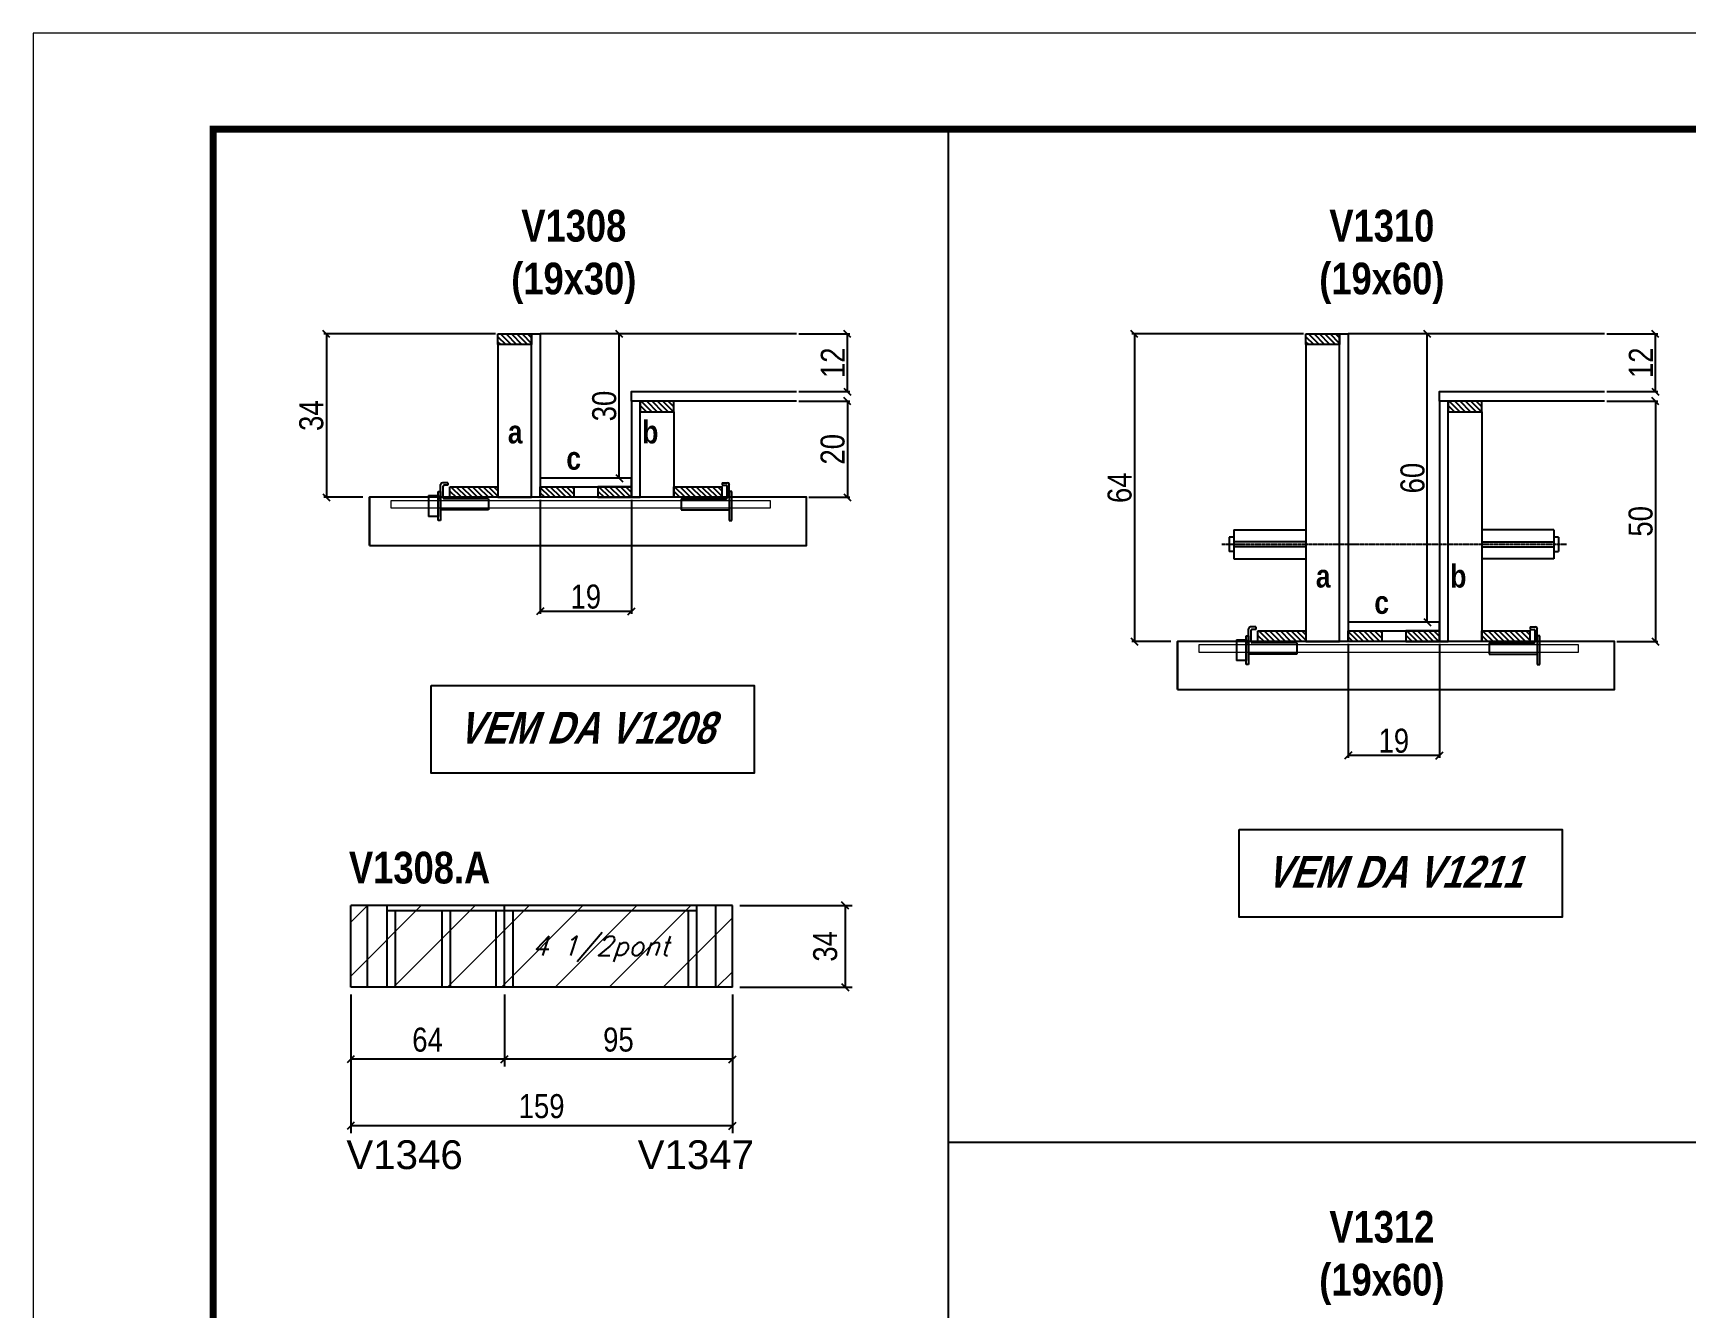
# Model space of a CAD drawing. Extents: x 3309 to 10384, y -2522 to 14608.
# Drawn here: x 8078 to 8766, y 10631 to 11162 of the extents above; entities that cross this region are included whole.
import ezdxf

# ---------------------------------------------------------------- set-up
doc = ezdxf.new("R2010")
doc.units = 0
doc.linetypes.add('DASHED', pattern=[0.75, 0.5, -0.25])
doc.linetypes.add('HIDDEN', pattern=[0.375, 0.25, -0.125])
for name, color, linetype in [('5', 5, 'Continuous'), ('barrote', 251, 'Continuous'), ('COTA', 241, 'Continuous'), ('detalhes', 4, 'Continuous'), ('NOMENCLATURA', 7, 'Continuous'), ('Painéis', 200, 'Continuous'), ('presilha', 1, 'Continuous'), ('SARR_2.2x10', 60, 'Continuous'), ('SARR_2.2x7', 40, 'Continuous'), ('SARR_3.5x7', 81, 'Continuous'), ('TENSOR', 3, 'Continuous'), ('texto', 7, 'Continuous')]:
    doc.layers.add(name, color=color, linetype=linetype)
for name, color, linetype, lineweight in [('CONCRETO', 251, 'Continuous', 25), ('Folhas', 255, 'Continuous', 9), ('Hachura', 251, 'Continuous', 9), ('SARRAFO DE PRESSAO', 251, 'DASHED', 9), ('SCO-___-LAJ', 2, 'Continuous', 0)]:
    doc.layers.add(name, color=color, linetype=linetype, lineweight=lineweight)
doc.styles.add('COTA TECNICA', font='techl___.ttf', dxfattribs={"height": 10})
doc.styles.add('COTA TECNICA 2X', font='techl___.ttf', dxfattribs={"height": 10})
doc.styles.add('Romans', font='romans.shx')
doc.styles.get("Standard").update_dxf_attribs({"font": 'arial.ttf'})
doc.styles.add('TECNICA', font='techb___.ttf', dxfattribs={"height": 10})
doc.dimstyles.new('PAINEL', dxfattribs={"dimtxt": 10, "dimasz": 3, "dimexe": 3, "dimexo": 3, "dimgap": 3, "dimtad": 1, "dimdec": 1, "dimzin": 12, "dimdsep": 46, "dimtxsty": 'COTA TECNICA', "dimblk1": 'OBLIQUE', "dimblk2": 'OBLIQUE', "dimsah": 1, "dimcen": 0.9, "dimclrd": 4, "dimclre": 4, "dimclrt": 240, "dimadec": 1, "dimazin": 3, "dimtfac": 1, "dimtdec": 1, "dimtmove": 0, "dimatfit": 3, "dimfxl": 1, "dimtolj": 1, "dimtzin": 12, "dimarcsym": 0})
doc.dimstyles.new('SECAO', dxfattribs={"dimscale": 0.333333, "dimtxt": 5, "dimasz": 9, "dimexe": 3, "dimexo": 3, "dimgap": 3, "dimtad": 1, "dimdec": 1, "dimlfac": 0.5, "dimzin": 12, "dimdsep": 46, "dimtxsty": 'COTA TECNICA 2X', "dimblk1": 'OBLIQUE', "dimblk2": 'OBLIQUE', "dimsah": 1, "dimcen": 0.9, "dimclrd": 4, "dimclre": 4, "dimclrt": 240, "dimadec": 1, "dimazin": 3, "dimtfac": 1, "dimtdec": 1, "dimtmove": 0, "dimatfit": 3, "dimfxl": 1, "dimtolj": 1, "dimtzin": 12, "dimarcsym": 0})
pattern_1 = [(135, (41524.6072, -112543.3136), (-1.122532015, -1.122532015), [])]
pattern_2 = [(135, (41861.1088, -112603.3136), (-1.122532015, -1.122532015), [])]

# ---------------------------------------------------------------- blocks, each defined once
blk = doc.blocks.new('9999999999')
at = {"layer": 'Folhas'}
blk.add_lwpolyline([(98138.98, 34190.21), (99623.98, 34190.21), (99623.98, 35240.21), (98138.98, 35240.21)], close=True, dxfattribs=at)
at = {"layer": 'Folhas', "color": 30, "const_width": 3}
blk.add_lwpolyline([(98213.98, 34230.21), (99583.98, 34230.21), (99583.98, 35200.21), (98213.98, 35200.21)], close=True, dxfattribs=at)
blk = doc.blocks.new('_Oblique')
at = {"color": 0, "linetype": 'ByBlock', "lineweight": -2}
blk.add_line((-0.5, -0.5), (0.5, 0.5), dxfattribs=at)
blk = doc.blocks.new('*D426')
at = {"layer": 'COTA', "color": 4, "lineweight": -2, "transparency": 16777216}
for p, q in [((8289.07, 10967.86), (8289.07, 10920.38)), ((8327.07, 10967.86), (8327.07, 10920.38)), ((8327.07, 10921.38), (8289.07, 10921.38))]:
    blk.add_line(p, q, dxfattribs=at)
at = {"layer": 'Defpoints', "color": 0, "transparency": 16777216}
for p in [(8289.07, 10968.86), (8327.07, 10968.86), (8289.07, 10921.38)]:
    blk.add_point(p, dxfattribs=at)
at = {"layer": 'COTA', "color": 4, "lineweight": -2, "transparency": 16777216, "xscale": 3, "yscale": 3, "zscale": 3, "rotation": 180}
blk.add_blockref('_Oblique', (8289.07, 10921.38), dxfattribs=at)
at = {"layer": 'COTA', "color": 4, "lineweight": -2, "transparency": 16777216, "xscale": 3, "yscale": 3, "zscale": 3}
blk.add_blockref('_Oblique', (8327.07, 10921.38), dxfattribs=at)
at = {"layer": 'COTA', "color": 240, "transparency": 16777216, "insert": (8308.07, 10927.47), "char_height": 10, "attachment_point": 5, "style": 'COTA TECNICA 2X'}
blk.add_mtext('\\A1;19', dxfattribs=at)
blk = doc.blocks.new('PRESILHA METÁLICA 1')
at = {"layer": 'presilha'}
for p, q in [((12, 21), (8.6, 21)), ((12, 21), (12, 19.5)), ((0, 13), (6, 13)), ((0, 13), (0, 0)), ((6, 15.5), (7.5, 15.5)), ((6, -2.5), (6, 15.5)), ((6, 13), (6, 0)), ((7.5, 10.6), (7.5, 19.9)), ((7.5, 15.5), (7.5, -2.5)), ((9, 11.6), (9, 18.9)), ((12, 19.5), (9.6, 19.5)), ((37.5, 11), (9.6, 11)), ((37.5, 11), (37.5, 4.1)), ((6, 0), (0, 0)), ((37.5, 4.1), (7.5, 4.1)), ((7.5, -2.5), (6, -2.5))]:
    blk.add_line(p, q, dxfattribs=at)
for centre, radius, start, end in [((8.6, 19.9), 1.14, 90, 180), ((9.6, 18.9), 0.57, 90, 180), ((9.6, 11.6), 0.57, 180, 270)]:
    blk.add_arc(centre, radius, start, end, dxfattribs=at)
blk = doc.blocks.new('PRESILHA METÁLICA 2')
at = {"layer": 'presilha'}
for p, q in [((-5.2, 23.5), (-5.2, 22)), ((-5.2, 23.5), (-1.9, 23.5)), ((-5.2, 22), (-2.8, 22)), ((-2.2, 14.1), (-2.2, 21.4)), ((-0.8, 14.6), (-0.8, 22.4)), ((-30.8, 13.5), (-30.8, 6.6)), ((-30.8, 13.5), (-2.8, 13.5)), ((0.8, 18), (-0.8, 18)), ((-0.8, 18), (-0.8, 0)), ((0.8, 0), (0.8, 18)), ((-30.8, 6.6), (-0.8, 6.6)), ((-0.8, 0), (0.8, 0))]:
    blk.add_line(p, q, dxfattribs=at)
for centre, radius, start, end in [((-2.8, 21.4), 0.57, 0, 90), ((-1.9, 22.4), 1.14, 0, 90), ((-2.8, 14.1), 0.57, 270, 0)]:
    blk.add_arc(centre, radius, start, end, dxfattribs=at)
blk = doc.blocks.new('*D427')
at = {"layer": 'COTA', "color": 4, "lineweight": -2, "transparency": 16777216}
for p, q in [((8270.47, 11036.86), (8199.02, 11036.86)), ((8200.02, 11036.86), (8200.02, 10968.86)), ((8215.26, 10968.86), (8199.02, 10968.86))]:
    blk.add_line(p, q, dxfattribs=at)
at = {"layer": 'Defpoints', "color": 0, "transparency": 16777216}
for p in [(8271.47, 11036.86), (8200.02, 10968.86), (8216.26, 10968.86)]:
    blk.add_point(p, dxfattribs=at)
at = {"layer": 'COTA', "color": 4, "lineweight": -2, "transparency": 16777216, "xscale": 3, "yscale": 3, "zscale": 3}
for p, rotation in [((8200.02, 11036.86), 90), ((8200.02, 10968.86), 270)]:
    blk.add_blockref('_Oblique', p, dxfattribs=dict(at, rotation=rotation))
at = {"layer": 'COTA', "color": 240, "transparency": 16777216, "insert": (8193.8, 11002.86), "char_height": 10, "attachment_point": 5, "rotation": 90, "style": 'COTA TECNICA 2X'}
blk.add_mtext('\\A1;34', dxfattribs=at)
blk = doc.blocks.new('*D428')
at = {"layer": 'COTA', "color": 4, "lineweight": -2, "transparency": 16777216}
for p, q in [((8396.77, 11008.86), (8417.99, 11008.86)), ((8416.99, 11008.86), (8416.99, 10968.86)), ((8400.88, 10968.86), (8417.99, 10968.86))]:
    blk.add_line(p, q, dxfattribs=at)
at = {"layer": 'Defpoints', "color": 0, "transparency": 16777216}
for p in [(8395.77, 11008.86), (8399.88, 10968.86), (8416.99, 10968.86)]:
    blk.add_point(p, dxfattribs=at)
at = {"layer": 'COTA', "color": 4, "lineweight": -2, "transparency": 16777216, "xscale": 3, "yscale": 3, "zscale": 3}
for p, rotation in [((8416.99, 11008.86), 90), ((8416.99, 10968.86), 270)]:
    blk.add_blockref('_Oblique', p, dxfattribs=dict(at, rotation=rotation))
at = {"layer": 'COTA', "color": 240, "transparency": 16777216, "insert": (8410.88, 10988.86), "char_height": 10, "attachment_point": 5, "rotation": 90, "style": 'COTA TECNICA 2X'}
blk.add_mtext('\\A1;20', dxfattribs=at)
blk = doc.blocks.new('*D429')
at = {"layer": 'COTA', "color": 4, "lineweight": -2, "transparency": 16777216}
for p, q in [((8326.07, 11036.86), (8321, 11036.86)), ((8322, 10976.86), (8322, 11036.86)), ((8326.07, 10976.86), (8321, 10976.86))]:
    blk.add_line(p, q, dxfattribs=at)
at = {"layer": 'Defpoints', "color": 0, "transparency": 16777216}
for p in [(8322, 11036.86), (8327.07, 11036.86), (8327.07, 10976.86)]:
    blk.add_point(p, dxfattribs=at)
at = {"layer": 'COTA', "color": 4, "lineweight": -2, "transparency": 16777216, "xscale": 3, "yscale": 3, "zscale": 3}
for p, rotation in [((8322, 11036.86), 90), ((8322, 10976.86), 270)]:
    blk.add_blockref('_Oblique', p, dxfattribs=dict(at, rotation=rotation))
at = {"layer": 'COTA', "color": 240, "transparency": 16777216, "insert": (8315.78, 11006.86), "char_height": 10, "attachment_point": 5, "rotation": 90, "style": 'COTA TECNICA 2X'}
blk.add_mtext('\\A1;30', dxfattribs=at)
blk = doc.blocks.new('*D430')
at = {"layer": 'COTA', "color": 4, "lineweight": -2, "transparency": 16777216}
for p, q in [((8396.77, 11036.86), (8417.99, 11036.86)), ((8416.99, 11012.86), (8416.99, 11036.86)), ((8396.77, 11012.86), (8417.99, 11012.86))]:
    blk.add_line(p, q, dxfattribs=at)
at = {"layer": 'Defpoints', "color": 0, "transparency": 16777216}
for p in [(8395.77, 11036.86), (8416.99, 11036.86), (8395.77, 11012.86)]:
    blk.add_point(p, dxfattribs=at)
at = {"layer": 'COTA', "color": 4, "lineweight": -2, "transparency": 16777216, "xscale": 3, "yscale": 3, "zscale": 3}
for p, rotation in [((8416.99, 11036.86), 90), ((8416.99, 11012.86), 270)]:
    blk.add_blockref('_Oblique', p, dxfattribs=dict(at, rotation=rotation))
at = {"layer": 'COTA', "color": 240, "transparency": 16777216, "insert": (8410.93, 11024.86), "char_height": 10, "attachment_point": 5, "rotation": 90, "style": 'COTA TECNICA 2X'}
blk.add_mtext('\\A1;12', dxfattribs=at)
blk = doc.blocks.new('*D431')
at = {"layer": 'COTA', "color": 4, "linetype": 'ByBlock', "lineweight": -2, "transparency": 16777216}
for p, q in [((8274.15, 10761.91), (8274.15, 10731.9)), ((8369.15, 10761.91), (8369.15, 10731.9)), ((8369.15, 10734.9), (8274.15, 10734.9))]:
    blk.add_line(p, q, dxfattribs=at)
at = {"layer": 'Defpoints', "color": 0, "linetype": 'ByBlock', "transparency": 16777216}
for p in [(8274.15, 10764.91), (8369.15, 10764.91), (8274.15, 10734.9)]:
    blk.add_point(p, dxfattribs=at)
at = {"layer": 'COTA', "color": 4, "linetype": 'ByBlock', "lineweight": -2, "transparency": 16777216, "xscale": 3, "yscale": 3, "zscale": 3, "rotation": 180}
blk.add_blockref('_Oblique', (8274.15, 10734.9), dxfattribs=at)
at = {"layer": 'COTA', "color": 4, "linetype": 'ByBlock', "lineweight": -2, "transparency": 16777216, "xscale": 3, "yscale": 3, "zscale": 3}
blk.add_blockref('_Oblique', (8369.15, 10734.9), dxfattribs=at)
at = {"layer": 'COTA', "color": 240, "linetype": 'ByBlock', "transparency": 16777216, "insert": (8321.65, 10743.04), "char_height": 10, "attachment_point": 5, "style": 'COTA TECNICA'}
blk.add_mtext('\\A1;95', dxfattribs=at)
blk = doc.blocks.new('*D432')
at = {"layer": 'COTA', "color": 4, "linetype": 'ByBlock', "lineweight": -2, "transparency": 16777216}
for p, q in [((8210.15, 10761.91), (8210.15, 10731.9)), ((8274.15, 10761.91), (8274.15, 10731.9)), ((8274.15, 10734.9), (8210.15, 10734.9))]:
    blk.add_line(p, q, dxfattribs=at)
at = {"layer": 'Defpoints', "color": 0, "linetype": 'ByBlock', "transparency": 16777216}
for p in [(8210.15, 10764.91), (8274.15, 10764.91), (8210.15, 10734.9)]:
    blk.add_point(p, dxfattribs=at)
at = {"layer": 'COTA', "color": 4, "linetype": 'ByBlock', "lineweight": -2, "transparency": 16777216, "xscale": 3, "yscale": 3, "zscale": 3, "rotation": 180}
blk.add_blockref('_Oblique', (8210.15, 10734.9), dxfattribs=at)
at = {"layer": 'COTA', "color": 4, "linetype": 'ByBlock', "lineweight": -2, "transparency": 16777216, "xscale": 3, "yscale": 3, "zscale": 3}
blk.add_blockref('_Oblique', (8274.15, 10734.9), dxfattribs=at)
at = {"layer": 'COTA', "color": 240, "linetype": 'ByBlock', "transparency": 16777216, "insert": (8242.15, 10743), "char_height": 10, "attachment_point": 5, "style": 'COTA TECNICA'}
blk.add_mtext('\\A1;64', dxfattribs=at)
blk = doc.blocks.new('*D452')
at = {"layer": 'COTA', "color": 4, "linetype": 'ByBlock', "lineweight": -2, "transparency": 16777216}
for p, q in [((8210.15, 10761.91), (8210.15, 10704.19)), ((8369.15, 10761.91), (8369.15, 10704.19)), ((8369.15, 10707.19), (8210.15, 10707.19))]:
    blk.add_line(p, q, dxfattribs=at)
at = {"layer": 'Defpoints', "color": 0, "linetype": 'ByBlock', "transparency": 16777216}
for p in [(8210.15, 10764.91), (8369.15, 10764.91), (8210.15, 10707.19)]:
    blk.add_point(p, dxfattribs=at)
at = {"layer": 'COTA', "color": 4, "linetype": 'ByBlock', "lineweight": -2, "transparency": 16777216, "xscale": 3, "yscale": 3, "zscale": 3, "rotation": 180}
blk.add_blockref('_Oblique', (8210.15, 10707.19), dxfattribs=at)
at = {"layer": 'COTA', "color": 4, "linetype": 'ByBlock', "lineweight": -2, "transparency": 16777216, "xscale": 3, "yscale": 3, "zscale": 3}
blk.add_blockref('_Oblique', (8369.15, 10707.19), dxfattribs=at)
at = {"layer": 'COTA', "color": 240, "linetype": 'ByBlock', "transparency": 16777216, "insert": (8289.65, 10715.33), "char_height": 10, "attachment_point": 5, "style": 'COTA TECNICA'}
blk.add_mtext('\\A1;159', dxfattribs=at)
blk = doc.blocks.new('*D453')
at = {"layer": 'COTA', "color": 4, "lineweight": -2, "transparency": 16777216}
for p, q in [((8372.15, 10798.91), (8419.03, 10798.91)), ((8416.03, 10798.91), (8416.03, 10764.91)), ((8372.15, 10764.91), (8419.03, 10764.91))]:
    blk.add_line(p, q, dxfattribs=at)
at = {"layer": 'Defpoints', "color": 0, "transparency": 16777216}
for p in [(8369.15, 10798.91), (8369.15, 10764.91), (8416.03, 10764.91)]:
    blk.add_point(p, dxfattribs=at)
at = {"layer": 'COTA', "color": 4, "lineweight": -2, "transparency": 16777216, "xscale": 3, "yscale": 3, "zscale": 3}
for p, rotation in [((8416.03, 10798.91), 90), ((8416.03, 10764.91), 270)]:
    blk.add_blockref('_Oblique', p, dxfattribs=dict(at, rotation=rotation))
at = {"layer": 'COTA', "color": 240, "transparency": 16777216, "insert": (8407.81, 10781.91), "char_height": 10, "attachment_point": 5, "rotation": 90, "style": 'COTA TECNICA'}
blk.add_mtext('\\A1;34', dxfattribs=at)
blk = doc.blocks.new('*D435')
at = {"layer": 'COTA', "color": 4, "lineweight": -2, "transparency": 16777216}
for p, q in [((8625.57, 10907.86), (8625.57, 10860.38)), ((8663.57, 10907.86), (8663.57, 10860.38)), ((8663.57, 10861.38), (8625.57, 10861.38))]:
    blk.add_line(p, q, dxfattribs=at)
at = {"layer": 'Defpoints', "color": 0, "transparency": 16777216}
for p in [(8625.57, 10908.86), (8663.57, 10908.86), (8625.57, 10861.38)]:
    blk.add_point(p, dxfattribs=at)
at = {"layer": 'COTA', "color": 4, "lineweight": -2, "transparency": 16777216, "xscale": 3, "yscale": 3, "zscale": 3, "rotation": 180}
blk.add_blockref('_Oblique', (8625.57, 10861.38), dxfattribs=at)
at = {"layer": 'COTA', "color": 4, "lineweight": -2, "transparency": 16777216, "xscale": 3, "yscale": 3, "zscale": 3}
blk.add_blockref('_Oblique', (8663.57, 10861.38), dxfattribs=at)
at = {"layer": 'COTA', "color": 240, "transparency": 16777216, "insert": (8644.57, 10867.47), "char_height": 10, "attachment_point": 5, "style": 'COTA TECNICA 2X'}
blk.add_mtext('\\A1;19', dxfattribs=at)
blk = doc.blocks.new('*D436')
at = {"layer": 'COTA', "color": 4, "lineweight": -2, "transparency": 16777216}
for p, q in [((8606.97, 11036.86), (8535.52, 11036.86)), ((8536.52, 11036.86), (8536.52, 10908.86)), ((8551.76, 10908.86), (8535.52, 10908.86))]:
    blk.add_line(p, q, dxfattribs=at)
at = {"layer": 'Defpoints', "color": 0, "transparency": 16777216}
for p in [(8607.97, 11036.86), (8536.52, 10908.86), (8552.76, 10908.86)]:
    blk.add_point(p, dxfattribs=at)
at = {"layer": 'COTA', "color": 4, "lineweight": -2, "transparency": 16777216, "xscale": 3, "yscale": 3, "zscale": 3}
for p, rotation in [((8536.52, 11036.86), 90), ((8536.52, 10908.86), 270)]:
    blk.add_blockref('_Oblique', p, dxfattribs=dict(at, rotation=rotation))
at = {"layer": 'COTA', "color": 240, "transparency": 16777216, "insert": (8530.42, 10972.86), "char_height": 10, "attachment_point": 5, "rotation": 90, "style": 'COTA TECNICA 2X'}
blk.add_mtext('\\A1;64', dxfattribs=at)
blk = doc.blocks.new('*D437')
at = {"layer": 'COTA', "color": 4, "lineweight": -2, "transparency": 16777216}
for p, q in [((8733.27, 11008.86), (8754.49, 11008.86)), ((8753.49, 11008.86), (8753.49, 10908.86)), ((8737.38, 10908.86), (8754.49, 10908.86))]:
    blk.add_line(p, q, dxfattribs=at)
at = {"layer": 'Defpoints', "color": 0, "transparency": 16777216}
for p in [(8732.27, 11008.86), (8736.38, 10908.86), (8753.49, 10908.86)]:
    blk.add_point(p, dxfattribs=at)
at = {"layer": 'COTA', "color": 4, "lineweight": -2, "transparency": 16777216, "xscale": 3, "yscale": 3, "zscale": 3}
for p, rotation in [((8753.49, 11008.86), 90), ((8753.49, 10908.86), 270)]:
    blk.add_blockref('_Oblique', p, dxfattribs=dict(at, rotation=rotation))
at = {"layer": 'COTA', "color": 240, "transparency": 16777216, "insert": (8747.38, 10958.86), "char_height": 10, "attachment_point": 5, "rotation": 90, "style": 'COTA TECNICA 2X'}
blk.add_mtext('\\A1;50', dxfattribs=at)
blk = doc.blocks.new('*D438')
at = {"layer": 'COTA', "color": 4, "lineweight": -2, "transparency": 16777216}
for p, q in [((8662.57, 11036.86), (8657.5, 11036.86)), ((8658.5, 10916.86), (8658.5, 11036.86)), ((8662.57, 10916.86), (8657.5, 10916.86))]:
    blk.add_line(p, q, dxfattribs=at)
at = {"layer": 'Defpoints', "color": 0, "transparency": 16777216}
for p in [(8658.5, 11036.86), (8663.57, 11036.86), (8663.57, 10916.86)]:
    blk.add_point(p, dxfattribs=at)
at = {"layer": 'COTA', "color": 4, "lineweight": -2, "transparency": 16777216, "xscale": 3, "yscale": 3, "zscale": 3}
for p, rotation in [((8658.5, 11036.86), 90), ((8658.5, 10916.86), 270)]:
    blk.add_blockref('_Oblique', p, dxfattribs=dict(at, rotation=rotation))
at = {"layer": 'COTA', "color": 240, "transparency": 16777216, "insert": (8652.39, 10976.86), "char_height": 10, "attachment_point": 5, "rotation": 90, "style": 'COTA TECNICA 2X'}
blk.add_mtext('\\A1;60', dxfattribs=at)
blk = doc.blocks.new('*D439')
at = {"layer": 'COTA', "color": 4, "lineweight": -2, "transparency": 16777216}
for p, q in [((8733.27, 11036.86), (8754.49, 11036.86)), ((8753.49, 11012.86), (8753.49, 11036.86)), ((8733.27, 11012.86), (8754.49, 11012.86))]:
    blk.add_line(p, q, dxfattribs=at)
at = {"layer": 'Defpoints', "color": 0, "transparency": 16777216}
for p in [(8732.27, 11036.86), (8753.49, 11036.86), (8732.27, 11012.86)]:
    blk.add_point(p, dxfattribs=at)
at = {"layer": 'COTA', "color": 4, "lineweight": -2, "transparency": 16777216, "xscale": 3, "yscale": 3, "zscale": 3}
for p, rotation in [((8753.49, 11036.86), 90), ((8753.49, 11012.86), 270)]:
    blk.add_blockref('_Oblique', p, dxfattribs=dict(at, rotation=rotation))
at = {"layer": 'COTA', "color": 240, "transparency": 16777216, "insert": (8747.43, 11024.86), "char_height": 10, "attachment_point": 5, "rotation": 90, "style": 'COTA TECNICA 2X'}
blk.add_mtext('\\A1;12', dxfattribs=at)

msp = doc.modelspace()

# ---------------------------------------------------------------- hatches: boundary and pattern name
at = {"layer": 'Hachura'}
h = msp.add_hatch(dxfattribs=at)
h.set_pattern_fill('ANSI31', color=256, scale=5)
h.paths.add_polyline_path([(8274.15, 10798.91), (8210.15, 10798.91), (8210.15, 10764.91), (8274.15, 10764.91)])
h.paths.add_polyline_path([(8369.15, 10798.91), (8274.15, 10798.91), (8274.15, 10764.91), (8369.15, 10764.91)])
h.paths.add_polyline_path([(8369.15, 10593.61), (8274.15, 10593.61), (8274.15, 10573.61), (8369.15, 10573.61)])
h.paths.add_polyline_path([(8274.15, 10593.61), (8210.15, 10593.61), (8210.15, 10573.61), (8274.15, 10573.61)])
at = {"layer": 'SARR_2.2x10'}
h = msp.add_hatch(dxfattribs=at)
h.set_pattern_fill('ANSI31', color=256, scale=0.5, angle=90)
h.set_pattern_definition([(135, (41445.0072, -112543.3136), (-1.122532015, -1.122532015), [])])
h.paths.add_polyline_path([(8251.47, 10973.26), (8251.47, 10968.86), (8271.47, 10968.86), (8271.47, 10973.26)])
h = msp.add_hatch(dxfattribs=at)
h.set_pattern_fill('ANSI31', color=256, scale=0.5, angle=90)
h.set_pattern_definition([(135, (41538.2072, -112543.3136), (-1.122532015, -1.122532015), [])])
h.paths.add_polyline_path([(8344.67, 10973.26), (8344.67, 10968.86), (8364.67, 10968.86), (8364.67, 10973.26)])
h = msp.add_hatch(dxfattribs=at)
h.set_pattern_fill('ANSI31', color=256, scale=0.5, angle=90)
h.set_pattern_definition([(135, (41781.5088, -112603.3136), (-1.122532015, -1.122532015), [])])
h.paths.add_polyline_path([(8587.97, 10913.26), (8587.97, 10908.86), (8607.97, 10908.86), (8607.97, 10913.26)])
h = msp.add_hatch(dxfattribs=at)
h.set_pattern_fill('ANSI31', color=256, scale=0.5, angle=90)
h.set_pattern_definition([(135, (41874.7088, -112603.3136), (-1.122532015, -1.122532015), [])])
h.paths.add_polyline_path([(8681.17, 10913.26), (8681.17, 10908.86), (8701.17, 10908.86), (8701.17, 10913.26)])
at = {"layer": 'SARR_2.2x7'}
h = msp.add_hatch(dxfattribs=at)
h.set_pattern_fill('ANSI31', color=256, scale=0.5, angle=90)
h.set_pattern_definition([(135, (41459.0072, -112479.7136), (-1.122532015, -1.122532015), [])])
h.paths.add_polyline_path([(8285.47, 11036.86), (8285.47, 11032.46), (8271.47, 11032.46), (8271.47, 11036.86)])
h = msp.add_hatch(dxfattribs=at)
h.set_pattern_fill('ANSI31', color=256, scale=0.5, angle=90)
h.set_pattern_definition([(135, (41795.5088, -112479.7136), (-1.122532015, -1.122532015), [])])
h.paths.add_polyline_path([(8621.97, 11036.86), (8621.97, 11032.46), (8607.97, 11032.46), (8607.97, 11036.86)])
h = msp.add_hatch(dxfattribs=at)
h.set_pattern_fill('ANSI31', color=256, scale=0.5, angle=90)
h.set_pattern_definition([(135, (41439.0072, -112507.7136), (-1.122532015, -1.122532015), [])])
h.paths.add_polyline_path([(8330.67, 11008.86), (8330.67, 11004.46), (8344.67, 11004.46), (8344.67, 11008.86)])
h = msp.add_hatch(dxfattribs=at)
h.set_pattern_fill('ANSI31', color=256, scale=0.5, angle=90)
h.set_pattern_definition([(135, (41775.5088, -112507.7136), (-1.122532015, -1.122532015), [])])
h.paths.add_polyline_path([(8667.17, 11008.86), (8667.17, 11004.46), (8681.17, 11004.46), (8681.17, 11008.86)])
h = msp.add_hatch(dxfattribs=at)
h.set_pattern_fill('ANSI31', color=256, scale=0.5, angle=90)
h.set_pattern_definition(pattern_1)
h.paths.add_polyline_path([(8303.07, 10968.86), (8303.07, 10973.26), (8289.07, 10973.26), (8289.07, 10968.86)])
h = msp.add_hatch(dxfattribs=at)
h.set_pattern_fill('ANSI31', color=256, scale=0.5, angle=90)
h.set_pattern_definition(pattern_1)
h.paths.add_polyline_path([(8313.07, 10973.26), (8313.07, 10968.86), (8327.07, 10968.86), (8327.07, 10973.26)])
h = msp.add_hatch(dxfattribs=at)
h.set_pattern_fill('ANSI31', color=256, scale=0.5, angle=90)
h.set_pattern_definition(pattern_2)
h.paths.add_polyline_path([(8639.57, 10908.86), (8639.57, 10913.26), (8625.57, 10913.26), (8625.57, 10908.86)])
h = msp.add_hatch(dxfattribs=at)
h.set_pattern_fill('ANSI31', color=256, scale=0.5, angle=90)
h.set_pattern_definition(pattern_2)
h.paths.add_polyline_path([(8649.57, 10913.26), (8649.57, 10908.86), (8663.57, 10908.86), (8663.57, 10913.26)])

# ---------------------------------------------------------------- linework, layer by layer
at = {"ltscale": 3}
for p, q in [((8575.97, 10952.31), (8575.97, 10946.31)), ((8577.97, 10952.31), (8575.97, 10952.31)), ((8577.97, 10955.31), (8577.97, 10943.31)), ((8577.97, 10955.31), (8607.97, 10955.31)), ((8711.17, 10955.31), (8681.17, 10955.31)), ((8711.17, 10955.31), (8711.17, 10943.31)), ((8713.17, 10952.31), (8711.17, 10952.31)), ((8713.17, 10952.31), (8713.17, 10946.31)), ((8577.97, 10946.31), (8575.97, 10946.31)), ((8607.97, 10950.31), (8577.97, 10950.31)), ((8607.97, 10948.31), (8577.97, 10948.31)), ((8681.17, 10950.31), (8711.17, 10950.31)), ((8681.17, 10948.31), (8711.17, 10948.31)), ((8711.17, 10946.31), (8713.17, 10946.31)), ((8577.97, 10943.31), (8607.97, 10943.31)), ((8711.17, 10943.31), (8681.17, 10943.31))]:
    msp.add_line(p, q, dxfattribs=at)
at = {"layer": 'barrote', "elevation": 0}
msp.add_lwpolyline([(8218.01, 10948.86), (8399.93, 10948.86), (8399.93, 10968.86), (8218.01, 10968.86)], close=True, dxfattribs=at)
at = {"layer": 'barrote'}
msp.add_lwpolyline([(8554.51, 10888.86), (8736.43, 10888.86), (8736.43, 10908.86), (8554.51, 10908.86)], close=True, dxfattribs=at)
at = {"layer": 'CONCRETO', "linetype": 'Continuous'}
for p, q in [((8395.77, 11036.86), (8289.07, 11036.86)), ((8732.27, 11036.86), (8625.57, 11036.86))]:
    msp.add_line(p, q, dxfattribs=at)
at = {"layer": 'COTA'}
for p, q in [((8458.98, 11122.13), (8458.98, 10351.38)), ((8458.98, 10700.34), (9522.87, 10700.34))]:
    msp.add_line(p, q, dxfattribs=at)
at = {"layer": 'detalhes', "color": 250}
for p, q in [((8218.01, 10948.86), (8218.01, 10968.86)), ((8554.51, 10888.86), (8554.51, 10908.86))]:
    msp.add_line(p, q, dxfattribs=at)
at = {"layer": 'NOMENCLATURA', "elevation": 0}
for points in [[(8243.63, 10890.5), (8378.17, 10890.5), (8378.17, 10854.04), (8243.63, 10854.04)], [(8580.13, 10830.5), (8714.67, 10830.5), (8714.67, 10794.04), (8580.13, 10794.04)]]:
    msp.add_lwpolyline(points, close=True, dxfattribs=at)
at = {"layer": 'Painéis', "linetype": 'ByBlock'}
for p, q in [((8369.15, 10798.91), (8210.15, 10798.91)), ((8210.15, 10764.91), (8210.15, 10798.91)), ((8274.15, 10764.91), (8274.15, 10798.91)), ((8369.15, 10764.91), (8369.15, 10798.91)), ((8369.15, 10764.91), (8210.15, 10764.91))]:
    msp.add_line(p, q, dxfattribs=at)
at = {"layer": 'Painéis', "linetype": 'Continuous', "elevation": 0}
for points in [[(8285.47, 10968.86), (8285.47, 11036.86), (8289.07, 11036.86), (8289.07, 10968.86)], [(8330.67, 10968.86), (8330.67, 11008.86), (8327.07, 11008.86), (8327.07, 10968.86)], [(8327.07, 10976.86), (8289.07, 10976.86), (8289.07, 10973.26), (8327.07, 10973.26)]]:
    msp.add_lwpolyline(points, close=True, dxfattribs=at)
at = {"layer": 'Painéis', "linetype": 'Continuous'}
for points in [[(8621.97, 10908.86), (8621.97, 11036.86), (8625.57, 11036.86), (8625.57, 10908.86)], [(8667.17, 10908.86), (8667.17, 11008.86), (8663.57, 11008.86), (8663.57, 10908.86)], [(8663.57, 10916.86), (8625.57, 10916.86), (8625.57, 10913.26), (8663.57, 10913.26)]]:
    msp.add_lwpolyline(points, close=True, dxfattribs=at)
msp.add_lwpolyline([(8395.77, 11008.86), (8327.07, 11008.86), (8327.07, 11012.86), (8395.77, 11012.86)], dxfattribs=at)
at = {"layer": 'Painéis', "linetype": 'Continuous', "elevation": 0}
msp.add_lwpolyline([(8732.27, 11008.86), (8663.57, 11008.86), (8663.57, 11012.86), (8732.27, 11012.86)], dxfattribs=at)
at = {"layer": 'SARR_2.2x10', "elevation": 0}
for points in [[(8251.47, 10973.26), (8271.47, 10973.26), (8271.47, 10968.86), (8251.47, 10968.86)], [(8344.67, 10973.26), (8364.67, 10973.26), (8364.67, 10968.86), (8344.67, 10968.86)]]:
    msp.add_lwpolyline(points, close=True, dxfattribs=at)
at = {"layer": 'SARR_2.2x10'}
for points in [[(8587.97, 10913.26), (8607.97, 10913.26), (8607.97, 10908.86), (8587.97, 10908.86)], [(8681.17, 10913.26), (8701.17, 10913.26), (8701.17, 10908.86), (8681.17, 10908.86)]]:
    msp.add_lwpolyline(points, close=True, dxfattribs=at)
at = {"layer": 'SARR_2.2x7', "linetype": 'Continuous'}
for p, q in [((8217.15, 10764.91), (8217.15, 10798.91)), ((8274.15, 10796.71), (8225.15, 10796.71)), ((8354.15, 10796.71), (8274.15, 10796.71)), ((8362.15, 10764.91), (8362.15, 10798.91))]:
    msp.add_line(p, q, dxfattribs=at)
at = {"layer": 'SARR_2.2x7'}
for points in [[(8271.47, 11036.86), (8285.47, 11036.86), (8285.47, 11032.46), (8271.47, 11032.46)], [(8344.67, 11008.86), (8330.67, 11008.86), (8330.67, 11004.46), (8344.67, 11004.46)], [(8625.57, 10913.26), (8639.57, 10913.26), (8639.57, 10908.86), (8625.57, 10908.86)], [(8663.57, 10913.26), (8649.57, 10913.26), (8649.57, 10908.86), (8663.57, 10908.86)]]:
    msp.add_lwpolyline(points, close=True, dxfattribs=at)
at = {"layer": 'SARR_2.2x7', "elevation": 0}
for points in [[(8607.97, 11036.86), (8621.97, 11036.86), (8621.97, 11032.46), (8607.97, 11032.46)], [(8681.17, 11008.86), (8667.17, 11008.86), (8667.17, 11004.46), (8681.17, 11004.46)], [(8289.07, 10973.26), (8303.07, 10973.26), (8303.07, 10968.86), (8289.07, 10968.86)], [(8327.07, 10973.26), (8313.07, 10973.26), (8313.07, 10968.86), (8327.07, 10968.86)]]:
    msp.add_lwpolyline(points, close=True, dxfattribs=at)
at = {"layer": 'SARR_3.5x7'}
for p, q in [((8225.15, 10798.91), (8225.15, 10764.91)), ((8228.65, 10796.71), (8228.65, 10764.91)), ((8248.08, 10796.71), (8248.08, 10764.91)), ((8251.58, 10796.71), (8251.58, 10764.91)), ((8270.65, 10796.71), (8270.65, 10764.91)), ((8277.65, 10796.71), (8277.65, 10764.91)), ((8350.65, 10796.71), (8350.65, 10764.91)), ((8354.15, 10798.91), (8354.15, 10764.91))]:
    msp.add_line(p, q, dxfattribs=at)
at = {"layer": 'SARR_3.5x7', "elevation": 0}
for points in [[(8285.47, 11032.46), (8271.47, 11032.46), (8271.47, 10968.86), (8285.47, 10968.86)], [(8330.67, 11004.46), (8344.67, 11004.46), (8344.67, 10968.86), (8330.67, 10968.86)]]:
    msp.add_lwpolyline(points, close=True, dxfattribs=at)
at = {"layer": 'SARR_3.5x7'}
for points in [[(8621.97, 11032.46), (8607.97, 11032.46), (8607.97, 10908.86), (8621.97, 10908.86)], [(8667.17, 11004.46), (8681.17, 11004.46), (8681.17, 10908.86), (8667.17, 10908.86)]]:
    msp.add_lwpolyline(points, close=True, dxfattribs=at)
at = {"layer": 'SCO-___-LAJ', "color": 1, "elevation": 0}
msp.add_lwpolyline([(8227.02, 10967.52), (8384.85, 10967.52), (8384.85, 10964.32), (8227.02, 10964.32)], close=True, dxfattribs=at)
at = {"layer": 'SCO-___-LAJ', "color": 1}
msp.add_lwpolyline([(8563.52, 10907.52), (8721.35, 10907.52), (8721.35, 10904.32), (8563.52, 10904.32)], close=True, dxfattribs=at)
at = {"layer": 'TENSOR', "linetype": 'HIDDEN', "ltscale": 0.5}
msp.add_line((8572.97, 10949.31), (8716.47, 10949.31), dxfattribs=at)

# ---------------------------------------------------------------- block references
at = {"layer": 'presilha', "xscale": 0.6666666666666666, "yscale": 0.6666666666666666, "zscale": 0.6666666666666666}
for name, p in [('PRESILHA METÁLICA 1', (8242.6, 10960.89)), ('PRESILHA METÁLICA 2', (8368.35, 10959.22)), ('PRESILHA METÁLICA 1', (8579.1, 10900.89)), ('PRESILHA METÁLICA 2', (8704.85, 10899.22))]:
    msp.add_blockref(name, p, dxfattribs=at)
at = {"layer": 'SARRAFO DE PRESSAO', "color": 6, "linetype": 'ByBlock'}
msp.add_blockref('9999999999', (-90061.11, -24078.07), dxfattribs=at)

# ---------------------------------------------------------------- texts
at = {"layer": '5', "linetype": 'Continuous'}
for s, p in [('V1346', (8208.35, 10689.18)), ('V1347', (8329.66, 10689.18))]:
    msp.add_text(s, height=12, rotation=0.00004, dxfattribs=at).set_placement(p)
at = {"layer": 'detalhes', "style": 'TECNICA'}
for s, p in [('b', (8331.57, 10991.28)), ('a', (8275.59, 10991.29)), ('c', (8299.96, 10980.33)), ('a', (8612.1, 10931.29)), ('b', (8668.07, 10931.28)), ('c', (8636.46, 10920.33))]:
    msp.add_text(s, height=9.6, dxfattribs=at).set_placement(p)
at = {"layer": 'NOMENCLATURA', "style": 'TECNICA'}
msp.add_text('V1308.A', height=13.2, dxfattribs=at).set_placement((8209.43, 10808.1))
at = {"layer": 'NOMENCLATURA', "char_height": 13.2, "attachment_point": 2, "style": 'TECNICA'}
for s, insert in [('V1308\\P(19x30)', (8303.07, 11088.55)), ('V1310\\P(19x60)', (8639.57, 11088.55)), ('V1312\\P(19x60)', (8639.57, 10671.76))]:
    msp.add_mtext_dynamic_manual_height_columns(s, width=300.2766, gutter_width=1, heights=[0], dxfattribs=dict(at, insert=insert))
at = {"layer": 'NOMENCLATURA', "char_height": 13.2, "width": 300.2766, "attachment_point": 2, "style": 'TECNICA'}
for s, insert in [('{\\Q19;VEM DA V1208}', (8308.07, 10879.53)), ('{\\Q19;VEM DA V1211}', (8644.57, 10819.53))]:
    msp.add_mtext(s, dxfattribs=dict(at, insert=insert))
at = {"layer": 'texto', "color": 2, "insert": (8314.15, 10780.81), "char_height": 8, "attachment_point": 5, "style": 'Romans'}
msp.add_mtext('{\\Q19;\\C256;4 1/2pont}', dxfattribs=at)

# ---------------------------------------------------------------- dimensions: what is measured, and where the dimension line sits
at = {"layer": 'COTA'}
for base, p1, p2, dimstyle, picture, middle in [((8200.02, 10968.86), (8271.47, 11036.86), (8216.26, 10968.86), 'SECAO', '*D427', (8193.8, 11002.86)), ((8322, 11036.86), (8327.07, 10976.86), (8327.07, 11036.86), 'SECAO', '*D429', (8315.78, 11006.86)), ((8416.99, 11036.86), (8395.77, 11012.86), (8395.77, 11036.86), 'SECAO', '*D430', (8410.93, 11024.86)), ((8536.52, 10908.86, 0), (8607.97, 11036.86), (8552.76, 10908.86, 0), 'SECAO', '*D436', (8530.42, 10972.86, 0)), ((8658.5, 11036.86), (8663.57, 10916.86), (8663.57, 11036.86), 'SECAO', '*D438', (8652.39, 10976.86)), ((8753.49, 11036.86), (8732.27, 11012.86), (8732.27, 11036.86), 'SECAO', '*D439', (8747.43, 11024.86)), ((8416.99, 10968.86), (8395.77, 11008.86), (8399.88, 10968.86), 'SECAO', '*D428', (8410.88, 10988.86)), ((8753.49, 10908.86, 0), (8732.27, 11008.86), (8736.38, 10908.86, 0), 'SECAO', '*D437', (8747.38, 10958.86, 0)), ((8416.03, 10764.91), (8369.15, 10798.91), (8369.15, 10764.91), 'PAINEL', '*D453', (8407.81, 10781.91))]:
    dim = msp.add_linear_dim(base=base, p1=p1, p2=p2, angle=90, dimstyle=dimstyle, dxfattribs=at)
    dim.commit()
    dim.dimension.update_dxf_attribs({"geometry": picture, "text_midpoint": middle})
for base, p1, p2, picture, middle in [((8289.07, 10921.38), (8327.07, 10968.86), (8289.07, 10968.86), '*D426', (8308.07, 10921.38)), ((8625.57, 10861.38), (8663.57, 10908.86), (8625.57, 10908.86), '*D435', (8644.57, 10861.38))]:
    dim = msp.add_linear_dim(base=base, p1=p1, p2=p2, angle=180, dimstyle='SECAO', dxfattribs=at)
    dim.commit()
    dim.dimension.update_dxf_attribs({"geometry": picture, "text_midpoint": middle, "dimtype": 160})
at = {"layer": 'COTA', "linetype": 'ByBlock'}
dim = msp.add_linear_dim(base=(8210.15, 10734.9), p1=(8274.15, 10764.91), p2=(8210.15, 10764.91), angle=180, dimstyle='PAINEL', override={"dimtmove": 1}, dxfattribs=at)
dim.commit()
dim.dimension.update_dxf_attribs({"geometry": '*D432', "text_midpoint": (8242.15, 10743)})
for base, p2, picture, middle in [((8210.15, 10707.19), (8210.15, 10764.91), '*D452', (8289.65, 10715.33)), ((8274.15, 10734.9), (8274.15, 10764.91), '*D431', (8321.65, 10743.04))]:
    dim = msp.add_linear_dim(base=base, p1=(8369.15, 10764.91), p2=p2, angle=180, dimstyle='PAINEL', dxfattribs=at)
    dim.commit()
    dim.dimension.update_dxf_attribs({"geometry": picture, "text_midpoint": middle})

doc.saveas('drawing.dxf')
